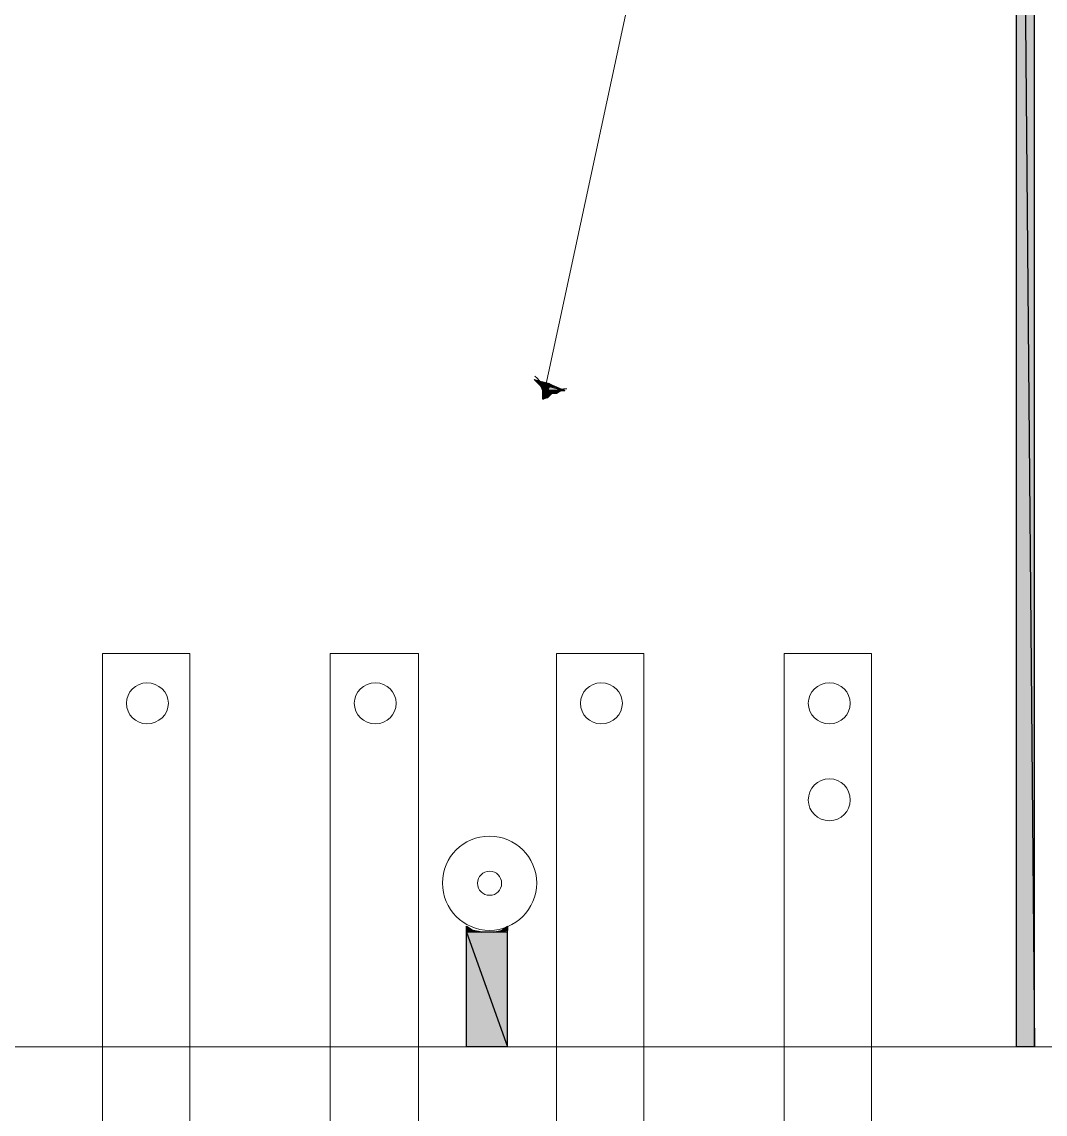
# Model space of a CAD drawing. Header units: millimetres. Extents: x 40 to 176, y -32 to 59.
# Drawn here: x 106.522 to 108.191, y 1.276 to 3.056 of the extents above; entities that cross this region are included whole.
import ezdxf

# ---------------------------------------------------------------- set-up
doc = ezdxf.new("R2010")
doc.units = ezdxf.units.MM
doc.layers.add('15 - Quadro de medição', color=6, linetype='Continuous')

msp = doc.modelspace()

# ---------------------------------------------------------------- hatches: boundary and pattern name
at = {"layer": '15 - Quadro de medição', "true_color": 0x000007}
h = msp.add_hatch(color=7, dxfattribs=at)
h.paths.add_polyline_path([(108.1733, 4.729), (108.144, 4.729), (108.1733, 1.3852)])
h.paths.add_polyline_path([(108.144, 4.729), (108.1733, 1.3852), (108.144, 1.3852)])
for points in [[(107.3576, 2.4732), (107.3716, 2.4691), (107.3618, 2.4691)], [(107.3828, 2.4663), (107.3897, 2.4621), (107.3828, 2.4621)], [(107.3716, 2.4439), (107.3758, 2.4439), (107.3716, 2.4411)], [(107.2473, 1.5821), (107.2584, 1.5751), (107.2473, 1.5751)], [(107.3143, 1.5821), (107.3143, 1.5751), (107.3045, 1.5751)]]:
    msp.add_hatch(color=7, dxfattribs=at).paths.add_polyline_path(points)
h = msp.add_hatch(color=7, dxfattribs=at)
h.paths.add_polyline_path([(107.3716, 2.4691), (107.3618, 2.4691), (107.3828, 2.4663)])
h.paths.add_polyline_path([(107.3618, 2.4691), (107.3828, 2.4663), (107.3646, 2.4663)])
h = msp.add_hatch(color=7, dxfattribs=at)
h.paths.add_polyline_path([(107.3828, 2.4663), (107.3646, 2.4663), (107.3828, 2.4621)])
h.paths.add_polyline_path([(107.3646, 2.4663), (107.3828, 2.4621), (107.3688, 2.4621)])
h = msp.add_hatch(color=7, dxfattribs=at)
h.paths.add_polyline_path([(107.3828, 2.4621), (107.3688, 2.4621), (107.38, 2.4551)])
h.paths.add_polyline_path([(107.3688, 2.4621), (107.38, 2.4551), (107.3716, 2.4551)])
h = msp.add_hatch(color=7, dxfattribs=at)
h.paths.add_polyline_path([(107.3897, 2.4621), (107.3828, 2.4621), (107.4079, 2.4551)])
h.paths.add_polyline_path([(107.3828, 2.4621), (107.4079, 2.4551), (107.38, 2.4551)])
h = msp.add_hatch(color=7, dxfattribs=at)
h.paths.add_polyline_path([(107.38, 2.4551), (107.3716, 2.4551), (107.3758, 2.4481)])
h.paths.add_polyline_path([(107.3716, 2.4551), (107.3758, 2.4481), (107.3716, 2.4481)])
h = msp.add_hatch(color=7, dxfattribs=at)
h.paths.add_polyline_path([(107.3758, 2.4481), (107.3716, 2.4481), (107.3758, 2.4439)])
h.paths.add_polyline_path([(107.3716, 2.4481), (107.3758, 2.4439), (107.3716, 2.4439)])
h = msp.add_hatch(color=7, dxfattribs=at)
h.paths.add_polyline_path([(107.3716, 2.4411), (107.3758, 2.4439)])
h.paths.add_polyline_path([(107.3716, 2.4411), (107.3758, 2.4439), (107.38, 2.4439)])
h = msp.add_hatch(color=7, dxfattribs=at)
h.paths.add_polyline_path([(107.3869, 2.4509), (107.3758, 2.4509), (107.38, 2.4439)])
h.paths.add_polyline_path([(107.3758, 2.4509), (107.38, 2.4439), (107.3758, 2.4439)])
h = msp.add_hatch(color=7, dxfattribs=at)
h.paths.add_polyline_path([(107.4009, 2.4551), (107.38, 2.4551)])
h.paths.add_polyline_path([(107.4009, 2.4551), (107.38, 2.4551), (107.4079, 2.4551)])
h = msp.add_hatch(color=7, dxfattribs=at)
h.paths.add_polyline_path([(107.4009, 2.4551), (107.38, 2.4551), (107.3939, 2.4509)])
h.paths.add_polyline_path([(107.38, 2.4551), (107.3939, 2.4509), (107.38, 2.4509)])
h = msp.add_hatch(color=7, dxfattribs=at)
h.paths.add_polyline_path([(107.2584, 1.5751), (107.2473, 1.5751), (107.2724, 1.5723)])
h.paths.add_polyline_path([(107.2473, 1.5751), (107.2724, 1.5723), (107.2473, 1.5723)])
h = msp.add_hatch(color=7, dxfattribs=at)
h.paths.add_polyline_path([(107.3143, 1.5723), (107.2473, 1.5723), (107.3143, 1.3852)])
h.paths.add_polyline_path([(107.2473, 1.5723), (107.3143, 1.3852), (107.2473, 1.3852)])
h = msp.add_hatch(color=7, dxfattribs=at)
h.paths.add_polyline_path([(107.3143, 1.5751), (107.3045, 1.5751), (107.3143, 1.5723)])
h.paths.add_polyline_path([(107.3045, 1.5751), (107.3143, 1.5723), (107.2906, 1.5723)])

# ---------------------------------------------------------------- linework, layer by layer
at = {"layer": '15 - Quadro de medição', "color": 7, "linetype": 'Continuous', "lineweight": 20, "true_color": 0x000007}
for points in [[(111.4948, 6.9107), (108.3339, 6.9107), (107.3716, 2.4411)], [(106.4246, 4.9511), (108.144, 4.9511), (108.144, 1.3852), (106.4176, 1.3852), (106.4162, 1.3866), (106.3533, 1.3852)], [(108.2082, 4.8645), (108.2082, 1.3852), (106.3533, 1.3852), (106.3533, 4.8645)], [(108.144, 1.3852), (108.1733, 1.3852), (108.1733, 4.729)], [(107.3576, 2.4732), (107.3828, 2.4663), (107.4079, 2.4551)], [(107.3828, 2.4663), (107.3716, 2.4411), (107.3716, 2.4411)], [(107.3716, 2.4411), (107.3828, 2.4663), (107.3828, 2.4663)], [(107.2473, 1.3852), (107.2473, 1.5821), (107.2473, 1.5821)], [(107.3143, 1.3852), (107.3143, 1.5821), (107.3143, 1.5821)]]:
    msp.add_lwpolyline(points, dxfattribs=at)
for points in [[(106.3533, 5.0936), (108.2082, 5.0936), (108.2082, 1.3852), (106.3533, 1.3852)], [(106.7961, -2.6082), (106.7961, 2.0263), (106.6536, 2.0263), (106.6536, -2.6082)], [(107.1691, -2.6082), (107.1691, 2.0263), (107.0252, 2.0263), (107.0252, -2.6082)], [(107.5364, -2.6082), (107.5364, 2.0263), (107.3939, 2.0263), (107.3939, -2.6082)], [(107.9079, -2.6082), (107.9079, 2.0263), (107.7655, 2.0263), (107.7655, -2.6082)], [(106.3533, 1.3852), (108.2082, 1.3852), (108.2082, -2.319), (106.3533, -2.319)]]:
    msp.add_lwpolyline(points, close=True, dxfattribs=at)
at = {"layer": '15 - Quadro de medição', "color": 7, "linetype": 'Continuous', "lineweight": -2, "true_color": 0x000007}
for points in [[(108.1733, 4.729), (108.144, 4.729), (108.1733, 1.3852)], [(108.144, 4.729), (108.1733, 1.3852), (108.144, 1.3852)], [(107.3576, 2.4732), (107.3716, 2.4691), (107.3618, 2.4691)], [(107.3716, 2.4691), (107.3618, 2.4691), (107.3828, 2.4663)], [(107.3618, 2.4691), (107.3828, 2.4663), (107.3646, 2.4663)], [(107.3828, 2.4663), (107.3646, 2.4663), (107.3828, 2.4621)], [(107.3646, 2.4663), (107.3828, 2.4621), (107.3688, 2.4621)], [(107.3828, 2.4621), (107.3688, 2.4621), (107.38, 2.4551)], [(107.3688, 2.4621), (107.38, 2.4551), (107.3716, 2.4551)], [(107.3828, 2.4621), (107.4079, 2.4551), (107.38, 2.4551)], [(107.3828, 2.4663), (107.3897, 2.4621), (107.3828, 2.4621)], [(107.3897, 2.4621), (107.3828, 2.4621), (107.4079, 2.4551)], [(107.38, 2.4551), (107.3716, 2.4551), (107.3758, 2.4481)], [(107.3716, 2.4551), (107.3758, 2.4481), (107.3716, 2.4481)], [(107.3758, 2.4481), (107.3716, 2.4481), (107.3758, 2.4439)], [(107.3716, 2.4481), (107.3758, 2.4439), (107.3716, 2.4439)], [(107.3716, 2.4439), (107.3758, 2.4439), (107.3716, 2.4411)], [(107.3716, 2.4411), (107.3716, 2.4411), (107.3758, 2.4439)], [(107.3716, 2.4411), (107.3758, 2.4439), (107.38, 2.4439)], [(107.38, 2.4509), (107.3869, 2.4509), (107.3758, 2.4509)], [(107.3869, 2.4509), (107.3758, 2.4509), (107.38, 2.4439)], [(107.3758, 2.4509), (107.38, 2.4439), (107.3758, 2.4439)], [(107.4009, 2.4551), (107.4009, 2.4551), (107.38, 2.4551)], [(107.4009, 2.4551), (107.38, 2.4551), (107.4079, 2.4551)], [(107.4009, 2.4551), (107.38, 2.4551), (107.3939, 2.4509)], [(107.38, 2.4551), (107.3939, 2.4509), (107.38, 2.4509)], [(107.3939, 2.4509), (107.38, 2.4509), (107.3869, 2.4509)], [(107.2473, 1.5821), (107.2584, 1.5751), (107.2473, 1.5751)], [(107.2584, 1.5751), (107.2473, 1.5751), (107.2724, 1.5723)], [(107.2473, 1.5751), (107.2724, 1.5723), (107.2473, 1.5723)], [(107.3143, 1.5723), (107.2473, 1.5723), (107.3143, 1.3852)], [(107.2473, 1.5723), (107.3143, 1.3852), (107.2473, 1.3852)], [(107.3045, 1.5751), (107.3143, 1.5723), (107.2906, 1.5723)], [(107.3143, 1.5821), (107.3143, 1.5751), (107.3045, 1.5751)], [(107.3143, 1.5751), (107.3045, 1.5751), (107.3143, 1.5723)]]:
    msp.add_lwpolyline(points, close=True, dxfattribs=at)
at = {"layer": '15 - Quadro de medição', "color": 7, "linetype": 'Continuous', "lineweight": 20, "true_color": 0x000007}
for points in [[(107.3758, 2.4439), (107.3758, 2.4579), (107.3688, 2.4705), (107.359, 2.4788)], [(107.4107, 2.4579), (107.3967, 2.4593), (107.3842, 2.4537), (107.3744, 2.4425)]]:
    msp.add_open_spline(points, degree=3, dxfattribs=at)
for points in [[(106.7612, 1.9453), (106.7612, 1.9634), (106.7458, 1.9788), (106.7263, 1.9788), (106.7263, 1.9788), (106.7081, 1.9788), (106.6928, 1.9634), (106.6928, 1.9453), (106.6928, 1.9453), (106.6928, 1.9271), (106.7081, 1.9118), (106.7263, 1.9118), (106.7263, 1.9118), (106.7458, 1.9118), (106.7612, 1.9271), (106.7612, 1.9453)], [(107.1327, 1.9453), (107.1327, 1.9634), (107.1174, 1.9788), (107.0992, 1.9788), (107.0992, 1.9788), (107.0797, 1.9788), (107.0643, 1.9634), (107.0643, 1.9453), (107.0643, 1.9453), (107.0643, 1.9271), (107.0797, 1.9118), (107.0992, 1.9118), (107.0992, 1.9118), (107.1174, 1.9118), (107.1327, 1.9271), (107.1327, 1.9453)], [(107.5015, 1.9453), (107.5015, 1.9634), (107.4861, 1.9788), (107.4666, 1.9788), (107.4666, 1.9788), (107.4484, 1.9788), (107.433, 1.9634), (107.433, 1.9453), (107.433, 1.9453), (107.433, 1.9271), (107.4484, 1.9118), (107.4666, 1.9118), (107.4666, 1.9118), (107.4861, 1.9118), (107.5015, 1.9271), (107.5015, 1.9453)], [(107.873, 1.9453), (107.873, 1.9634), (107.8577, 1.9788), (107.8395, 1.9788), (107.8395, 1.9788), (107.8199, 1.9788), (107.8046, 1.9634), (107.8046, 1.9453), (107.8046, 1.9453), (107.8046, 1.9271), (107.8199, 1.9118), (107.8395, 1.9118), (107.8395, 1.9118), (107.8577, 1.9118), (107.873, 1.9271), (107.873, 1.9453)], [(107.873, 1.7874), (107.873, 1.807), (107.8577, 1.8224), (107.8395, 1.8224), (107.8395, 1.8224), (107.8199, 1.8224), (107.8046, 1.807), (107.8046, 1.7874), (107.8046, 1.7874), (107.8046, 1.7693), (107.8199, 1.7539), (107.8395, 1.7539), (107.8395, 1.7539), (107.8577, 1.7539), (107.873, 1.7693), (107.873, 1.7874)], [(107.3618, 1.652), (107.3618, 1.6953), (107.3269, 1.7288), (107.285, 1.7288), (107.285, 1.7288), (107.2417, 1.7288), (107.2082, 1.6953), (107.2082, 1.652), (107.2082, 1.652), (107.2082, 1.6101), (107.2417, 1.5751), (107.285, 1.5751), (107.285, 1.5751), (107.3269, 1.5751), (107.3618, 1.6101), (107.3618, 1.652)], [(107.3045, 1.652), (107.3045, 1.6631), (107.2962, 1.6715), (107.285, 1.6715), (107.285, 1.6715), (107.2738, 1.6715), (107.2654, 1.6631), (107.2654, 1.652), (107.2654, 1.652), (107.2654, 1.6408), (107.2738, 1.6324), (107.285, 1.6324), (107.285, 1.6324), (107.2962, 1.6324), (107.3045, 1.6408), (107.3045, 1.652)]]:
    msp.add_open_spline(points, degree=3, knots=[0, 0, 0, 0, 0.0625, 0.0625, 0.0625, 0.062501, 0.125, 0.125, 0.125, 0.125001, 0.1875, 0.1875, 0.1875, 0.187501, 1, 1, 1, 1], dxfattribs=at)

doc.saveas('drawing.dxf')
